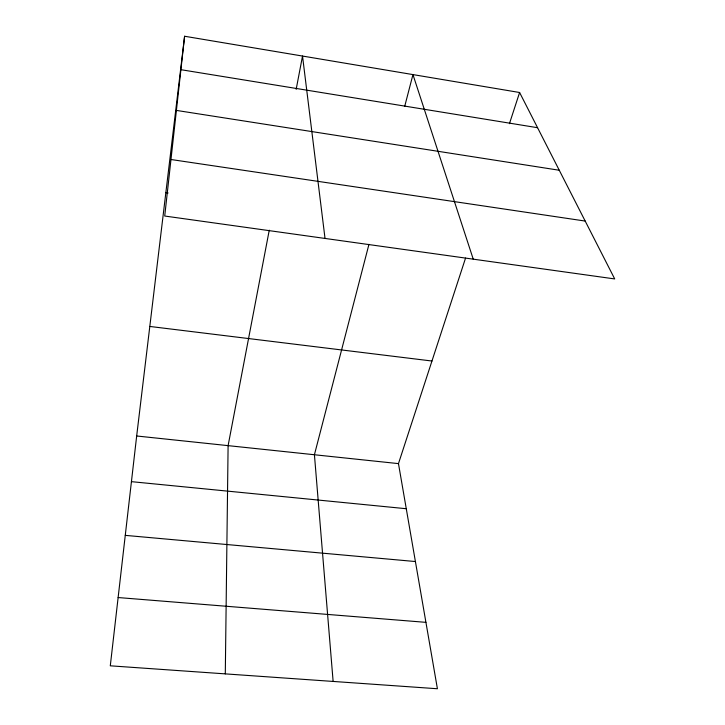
<?xml version="1.0" encoding="UTF-8"?>
<svg xmlns="http://www.w3.org/2000/svg" width="725" height="725" viewBox="0 0 725 725"><rect width="100%" height="100%" fill="white"/><g stroke="black" fill="none" stroke-linecap="round" stroke-linejoin="round"><path stroke-width="1.09" d="M225.294 673.878L228.103 445.639L269.256 230.188M184.603 36.25L164.72 216.032L614.709 278.935L519.607 92.501L184.603 36.25L136.672 435.988L110.291 665.813L437.411 688.75L398.469 463.619L465.559 258.073M296.163 89.338L302.524 56.052L325.027 238.434M368.952 244.352L314.423 454.747L333.128 681.437M404.704 106.385L412.951 74.593L473.244 259.16M509.43 123.694L519.607 92.501M118.13 597.545L425.919 622.349M125.271 535.367L415.407 561.54M131.433 481.654L406.272 508.723M136.672 435.988L398.469 463.619M149.812 326.449L431.955 361.023M165.853 192.642L168.1 192.968M170.973 159.509L585.184 221.062M176.402 110.408L559.265 170.248M180.906 69.691L537.569 127.709"/></g></svg>
